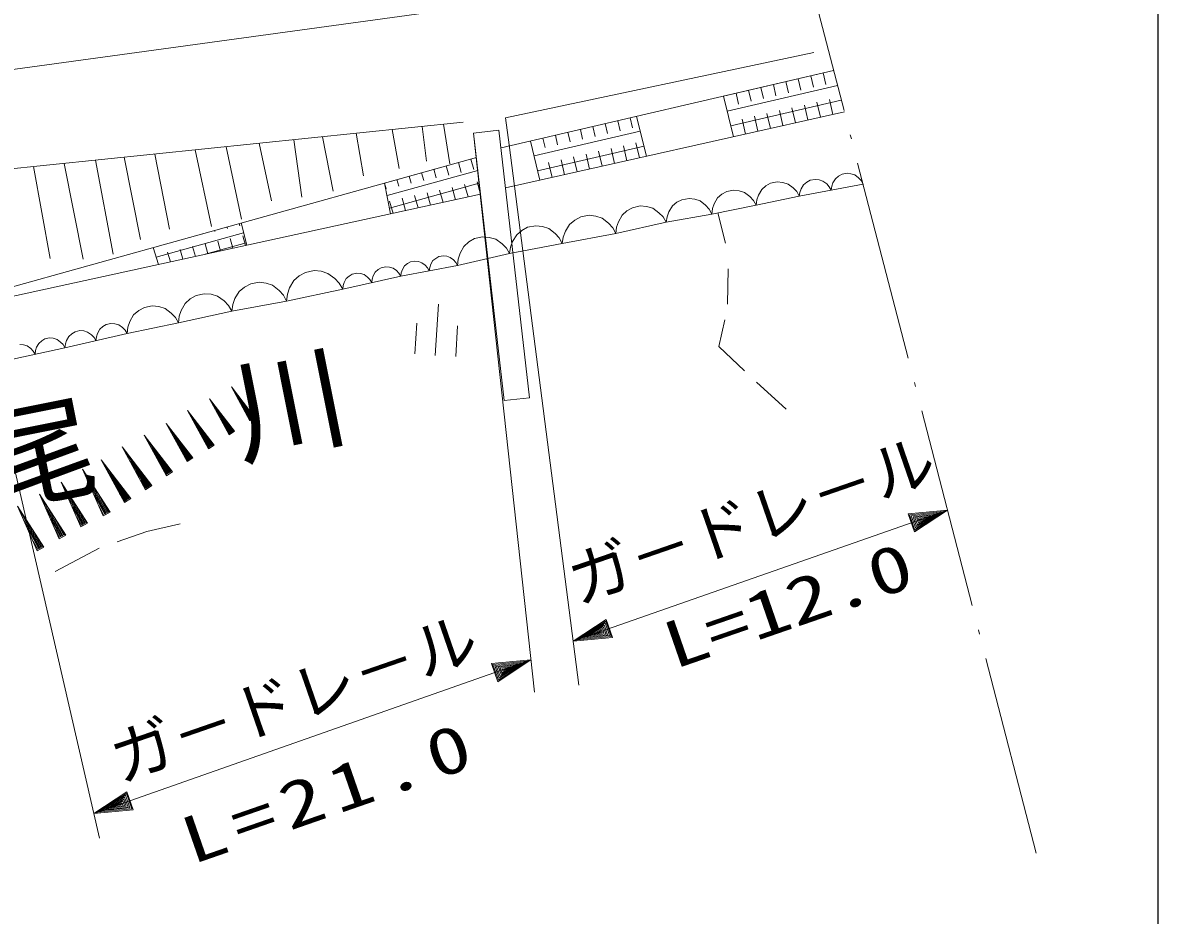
# Model space of a CAD drawing. Units: millimetres, scale not verified. Extents: x 40000 to 680000, y 20000 to 380000.
# Drawn here: x 534589 to 579000, y 264282 to 299184 of the extents above; entities that cross this region are included whole.
import ezdxf
from ezdxf.enums import TextEntityAlignment as Align

# ---------------------------------------------------------------- set-up
doc = ezdxf.new("R2010")
doc.units = ezdxf.units.MM
doc.header["$LTSCALE"] = 1000
for name, pattern in [('USER3', [1, 0.5, -0.5]), ('USER5', [10, 7.868852, -0.983607, 0.163934, -0.983607]), ('USER6', [1.2, 0.6, -0.6]), ('USER7', [0.8, 0.4, -0.4])]:
    doc.linetypes.add(name, pattern=pattern)
for name, color, linetype, lineweight in [('M-TTL-BAND', 7, 'Continuous', 25), ('S-BGD', 1, 'Continuous', 13), ('S-BGD-HTXT', 6, 'Continuous', 13), ('S-BMK', 3, 'Continuous', 13)]:
    doc.layers.add(name, color=color, linetype=linetype, lineweight=lineweight)
doc.styles.add('ＭＳ ゴシック', font='')
doc.styles.add('ＭＳ 明朝', font='')
doc.styles.get('ＭＳ ゴシック').set_extended_font_data('MS Gothic')
doc.styles.get('ＭＳ 明朝').set_extended_font_data('MS Mincho')

msp = doc.modelspace()

# ---------------------------------------------------------------- linework, layer by layer
at = {"layer": 'M-TTL-BAND'}
msp.add_line((579000, 20000), (579000, 370000), dxfattribs=at)
at = {"layer": 'S-BGD'}
for p, q in [((565529, 298015), (553476, 295464)), ((553295, 294290), (566296, 297315)), ((566297, 297315), (561999, 296315)), ((566450, 296735), (562142, 295732)), ((562387, 294727), (561999, 296315)), ((566603, 296154), (562284, 295150)), ((553474, 292723), (566723, 295701)), ((553476, 295464), (553612, 294403)), ((558989, 293963), (558589, 295522)), ((531623, 293210), (551819, 295291)), ((549308, 293480), (549040, 295005)), ((550383, 293767), (550216, 295126)), ((551290, 293672), (551050, 295212)), ((552222, 294871), (553216, 294985)), ((553216, 294985), (554410, 284521)), ((558738, 294941), (554589, 293975)), ((544315, 292214), (543836, 294468)), ((545509, 292358), (545195, 294609)), ((546727, 292597), (546314, 294724)), ((547922, 293194), (547636, 294860)), ((553417, 284407), (552222, 294871)), ((554816, 293025), (554449, 294559)), ((540325, 291115), (539750, 294047)), ((541973, 291211), (541327, 294210)), ((543144, 291498), (542542, 294335)), ((558887, 294359), (554728, 293392)), ((552331, 293915), (532313, 288341)), ((535016, 293559), (535666, 289969)), ((536957, 289945), (536212, 293683)), ((538127, 290136), (537435, 293809)), ((539202, 290709), (538556, 293924)), ((552331, 293915), (548741, 292915)), ((552389, 293412), (548837, 292423)), ((566496, 293188), (566373, 293086)), ((566633, 293262), (566496, 293188)), ((566826, 293300), (566633, 293262)), ((566982, 293281), (566826, 293300)), ((567133, 293233), (566982, 293281)), ((567281, 293119), (567133, 293233)), ((567379, 293012), (567281, 293119)), ((548977, 291709), (548741, 292915)), ((548741, 292915), (548741, 292915)), ((552446, 292909), (548934, 291931)), ((563654, 292803), (563489, 292664)), ((563840, 292907), (563654, 292803)), ((564101, 292961), (563840, 292907)), ((564313, 292939), (564101, 292961)), ((564520, 292876), (564313, 292939)), ((564723, 292724), (564520, 292876)), ((564858, 292580), (564723, 292724)), ((564961, 292398), (567453, 292877)), ((565032, 292687), (564983, 292551)), ((565127, 292847), (565032, 292687)), ((565249, 292948), (565127, 292847)), ((565387, 293023), (565249, 292948)), ((565580, 293060), (565387, 293023)), ((565735, 293041), (565580, 293060)), ((565887, 292993), (565735, 293041)), ((566035, 292879), (565887, 292993)), ((566133, 292772), (566035, 292879)), ((566207, 292638), (566133, 292772)), ((566229, 292791), (566207, 292638)), ((566278, 292926), (566229, 292791)), ((566373, 293086), (566278, 292926)), ((567453, 292877), (567379, 293012)), ((532377, 288086), (552495, 292477)), ((560371, 292265), (560174, 292161)), ((560647, 292316), (560371, 292265)), ((560869, 292287), (560647, 292316)), ((561084, 292216), (560869, 292287)), ((561763, 292332), (561632, 292107)), ((561933, 292474), (561763, 292332)), ((562124, 292580), (561933, 292474)), ((562393, 292634), (562124, 292580)), ((562610, 292609), (562393, 292634)), ((562821, 292543), (562610, 292609)), ((563029, 292386), (562821, 292543)), ((563167, 292238), (563029, 292386)), ((563272, 292051), (563167, 292238)), ((563272, 292051), (564961, 292398)), ((563299, 292259), (563272, 292051)), ((563363, 292444), (563299, 292259)), ((563489, 292664), (563363, 292444)), ((564961, 292398), (564858, 292580)), ((564983, 292551), (564961, 292398)), ((558219, 291827), (558029, 291661)), ((558434, 291952), (558219, 291827)), ((558738, 292021), (558434, 291952)), ((558986, 291998), (558738, 292021)), ((559229, 291929), (558986, 291998)), ((559469, 291755), (559229, 291929)), ((559859, 291790), (559788, 291598)), ((559997, 292018), (559859, 291790)), ((560174, 292161), (559997, 292018)), ((561294, 292051), (561084, 292216)), ((561432, 291897), (561294, 292051)), ((561536, 291704), (561432, 291897)), ((561536, 291704), (563272, 292051)), ((561566, 291918), (561536, 291704)), ((561632, 292107), (561566, 291918)), ((543354, 290482), (543130, 291353)), ((556180, 291469), (555973, 291300)), ((556412, 291593), (556180, 291469)), ((556737, 291654), (556412, 291593)), ((556998, 291622), (556737, 291654)), ((557252, 291540), (556998, 291622)), ((557499, 291347), (557252, 291540)), ((557663, 291167), (557499, 291347)), ((557787, 290940), (559754, 291380)), ((557886, 291401), (557815, 291184)), ((558029, 291661), (557886, 291401)), ((559630, 291590), (559469, 291755)), ((559754, 291380), (559630, 291590)), ((559754, 291380), (561536, 291704)), ((559788, 291598), (559754, 291380)), ((561769, 291751), (562068, 290566)), ((543230, 290966), (539809, 290013)), ((553907, 290895), (553749, 290630)), ((554110, 291061), (553907, 290895)), ((554337, 291185), (554110, 291061)), ((554656, 291246), (554337, 291185)), ((554913, 291215), (554656, 291246)), ((555163, 291135), (554913, 291215)), ((555407, 290946), (555163, 291135)), ((555569, 290769), (555407, 290946)), ((555692, 290547), (557787, 290940)), ((555812, 291031), (555730, 290804)), ((555973, 291300), (555812, 291031)), ((557787, 290940), (557663, 291167)), ((557815, 291184), (557787, 290940)), ((543330, 290578), (541636, 290106)), ((552040, 290611), (551844, 290438)), ((552262, 290742), (552040, 290611)), ((552577, 290813), (552262, 290742)), ((552834, 290791), (552577, 290813)), ((553086, 290720), (552834, 290791)), ((553335, 290541), (553086, 290720)), ((553503, 290371), (553335, 290541)), ((553632, 290154), (555692, 290547)), ((553749, 290630), (553669, 290406)), ((555692, 290547), (555569, 290769)), ((555730, 290804), (555692, 290547)), ((539899, 289728), (539688, 290395)), ((550867, 290037), (550744, 289971)), ((551039, 290069), (550867, 290037)), ((551177, 290052), (551039, 290069)), ((551312, 290008), (551177, 290052)), ((551443, 289907), (551312, 290008)), ((551596, 289691), (553632, 290154)), ((551696, 290169), (551624, 289944)), ((551844, 290438), (551696, 290169)), ((553632, 290154), (553503, 290371)), ((553669, 290406), (553632, 290154)), ((548612, 289604), (548489, 289531)), ((548788, 289643), (548612, 289604)), ((548931, 289630), (548788, 289643)), ((549071, 289590), (548931, 289630)), ((549209, 289490), (549071, 289590)), ((549374, 289274), (551596, 289691)), ((549524, 289673), (549438, 289531)), ((549633, 289763), (549524, 289673)), ((549756, 289829), (549633, 289763)), ((549928, 289861), (549756, 289829)), ((550066, 289844), (549928, 289861)), ((550201, 289800), (550066, 289844)), ((550332, 289698), (550201, 289800)), ((550419, 289603), (550332, 289698)), ((550485, 289483), (550419, 289603)), ((550505, 289619), (550485, 289483)), ((550549, 289739), (550505, 289619)), ((550634, 289881), (550549, 289739)), ((550744, 289971), (550634, 289881)), ((551530, 289811), (551443, 289907)), ((551596, 289691), (551530, 289811)), ((551624, 289944), (551596, 289691)), ((545401, 289284), (545187, 289102)), ((545642, 289421), (545401, 289284)), ((545983, 289493), (545642, 289421)), ((546259, 289465), (545983, 289493)), ((546528, 289384), (546259, 289465)), ((546794, 289187), (546528, 289384)), ((546971, 289001), (546794, 289187)), ((547106, 288765), (549374, 289274)), ((547245, 289181), (547163, 289031)), ((547355, 289277), (547245, 289181)), ((547478, 289349), (547355, 289277)), ((547654, 289388), (547478, 289349)), ((547797, 289376), (547654, 289388)), ((547937, 289336), (547797, 289376)), ((548076, 289236), (547937, 289336)), ((548168, 289141), (548076, 289236)), ((548240, 289020), (548168, 289141)), ((548256, 289160), (548240, 289020)), ((548297, 289286), (548256, 289160)), ((548379, 289435), (548297, 289286)), ((548489, 289531), (548379, 289435)), ((549302, 289395), (549209, 289490)), ((549374, 289274), (549302, 289395)), ((549395, 289410), (549374, 289274)), ((549438, 289531), (549395, 289410)), ((562172, 289557), (562146, 288185)), ((543057, 288676), (542891, 288402)), ((543269, 288848), (543057, 288676)), ((543506, 288975), (543269, 288848)), ((543838, 289036), (543506, 288975)), ((544104, 289002), (543838, 289036)), ((544363, 288916), (544104, 289002)), ((544615, 288719), (544363, 288916)), ((544782, 288534), (544615, 288719)), ((544908, 288302), (547106, 288765)), ((545024, 288815), (544943, 288574)), ((545187, 289102), (545024, 288815)), ((547106, 288765), (546971, 289001)), ((547122, 288906), (547106, 288765)), ((547163, 289031), (547122, 288906)), ((541142, 288384), (540940, 288208)), ((541369, 288516), (541142, 288384)), ((541692, 288588), (541369, 288516)), ((541954, 288564), (541692, 288588)), ((542211, 288490), (541954, 288564)), ((542465, 288306), (542211, 288490)), ((542635, 288131), (542465, 288306)), ((542766, 287909), (544908, 288302)), ((542891, 288402), (542806, 288171)), ((544908, 288302), (544782, 288534)), ((544943, 288574), (544908, 288302)), ((539125, 287927), (538928, 287760)), ((539346, 288051), (539125, 287927)), ((539658, 288116), (539346, 288051)), ((539910, 288089), (539658, 288116)), ((540156, 288014), (539910, 288089)), ((540399, 287833), (540156, 288014)), ((540560, 287662), (540399, 287833)), ((540683, 287446), (542766, 287909)), ((540788, 287934), (540713, 287704)), ((540940, 288208), (540788, 287934)), ((542766, 287909), (542635, 288131)), ((542806, 288171), (542766, 287909)), ((550849, 288174), (550724, 286178)), ((537852, 287380), (537719, 287301)), ((538040, 287423), (537852, 287380)), ((538193, 287410), (538040, 287423)), ((538344, 287367), (538193, 287410)), ((538493, 287261), (538344, 287367)), ((538670, 287030), (540683, 287446)), ((538778, 287498), (538703, 287278)), ((538928, 287760), (538778, 287498)), ((540683, 287446), (540560, 287662)), ((540713, 287704), (540683, 287446)), ((550001, 287431), (549926, 286233)), ((562043, 287564), (561810, 286529)), ((536240, 286474), (538670, 287030)), ((536388, 286920), (536300, 286759)), ((536505, 287024), (536388, 286920)), ((536637, 287102), (536505, 287024)), ((536825, 287145), (536637, 287102)), ((536978, 287132), (536825, 287145)), ((537129, 287090), (536978, 287132)), ((537278, 286983), (537129, 287090)), ((537378, 286881), (537278, 286983)), ((537472, 286903), (537455, 286752)), ((537515, 287037), (537472, 286903)), ((537602, 287198), (537515, 287037)), ((537719, 287301), (537602, 287198)), ((538593, 287159), (538493, 287261)), ((538670, 287030), (538593, 287159)), ((538703, 287278), (538670, 287030)), ((551598, 287331), (551523, 286133)), ((533903, 285965), (536240, 286474)), ((534618, 286589), (534471, 286603)), ((534762, 286547), (534618, 286589)), ((534904, 286443), (534762, 286547)), ((535131, 286493), (535089, 286364)), ((535217, 286646), (535131, 286493)), ((535331, 286744), (535217, 286646)), ((535458, 286818), (535331, 286744)), ((535640, 286857), (535458, 286818)), ((535786, 286844), (535640, 286857)), ((535930, 286801), (535786, 286844)), ((536072, 286698), (535930, 286801)), ((536167, 286599), (536072, 286698)), ((536240, 286474), (536167, 286599)), ((536257, 286625), (536240, 286474)), ((536300, 286759), (536257, 286625)), ((537455, 286752), (537378, 286881)), ((561810, 286529), (562819, 285572)), ((534998, 286345), (534904, 286443)), ((535072, 286220), (534998, 286345)), ((535089, 286364), (535072, 286220)), ((563285, 285132), (564449, 284071)), ((543669, 283749), (542753, 284942)), ((542753, 284942), (543474, 283622)), ((543557, 283707), (542833, 284820)), ((542871, 283208), (541893, 284481)), ((541893, 284481), (542663, 283073)), ((542751, 283164), (541979, 284350)), ((542994, 284517), (543532, 283691)), ((543044, 284550), (543582, 283724)), ((543607, 283740), (543261, 284271)), ((553417, 284407), (554410, 284521)), ((542072, 282668), (541034, 284020)), ((541034, 284020), (541851, 282524)), ((541946, 282621), (541125, 283881)), ((542150, 284028), (542725, 283146)), ((542204, 284063), (542778, 283181)), ((543513, 283679), (543167, 284210)), ((543325, 283905), (543485, 283660)), ((543473, 284002), (543632, 283756)), ((541240, 282165), (540202, 283517)), ((540202, 283517), (541019, 282021)), ((541114, 282118), (540293, 283378)), ((541307, 283539), (541917, 282602)), ((541364, 283576), (541974, 282639)), ((542704, 283133), (542335, 283700)), ((542805, 283199), (542436, 283765)), ((542504, 283375), (542674, 283114)), ((542661, 283478), (542832, 283216)), ((543474, 283622), (543669, 283749)), ((540442, 281624), (539343, 283056)), ((539343, 283056), (540208, 281472)), ((540308, 281574), (539439, 282909)), ((540475, 283036), (541085, 282099)), ((540532, 283073), (541142, 282136)), ((541896, 282588), (541504, 283190)), ((542003, 282658), (541611, 283259)), ((541850, 282954), (542031, 282676)), ((542663, 283073), (542871, 283208)), ((539644, 281083), (538484, 282595)), ((538484, 282595), (539397, 280922)), ((539632, 282546), (540278, 281554)), ((539692, 282585), (540338, 281594)), ((541064, 282085), (540672, 282687)), ((541171, 282155), (540779, 282757)), ((541683, 282845), (541864, 282567)), ((541851, 282524), (542072, 282668)), ((538812, 280580), (537651, 282092)), ((537651, 282092), (538565, 280420)), ((539502, 281031), (538585, 282440)), ((538789, 282057), (539470, 281010)), ((538852, 282098), (539534, 281051)), ((540255, 281540), (539840, 282177)), ((540368, 281613), (539953, 282251)), ((540851, 282342), (541032, 282064)), ((541018, 282451), (541199, 282173)), ((541019, 282021), (541240, 282165)), ((538009, 280043), (536925, 281731)), ((536925, 281731), (537736, 279896)), ((538670, 280528), (537753, 281937)), ((538020, 281595), (538702, 280548)), ((539447, 280994), (539008, 281667)), ((539566, 281072), (539128, 281745)), ((540030, 281812), (540221, 281518)), ((540207, 281927), (540398, 281633)), ((540208, 281472), (540442, 281624)), ((537126, 279615), (536096, 281219)), ((536096, 281219), (536866, 279476)), ((537856, 280001), (537018, 281559)), ((537198, 281140), (537821, 279982)), ((537268, 281178), (537891, 280020)), ((537957, 281554), (538638, 280507)), ((538615, 280491), (538176, 281164)), ((538734, 280569), (538296, 281242)), ((539209, 281282), (539411, 280971)), ((539396, 281403), (539598, 281093)), ((536272, 279147), (535242, 280750)), ((535242, 280750), (536013, 279007)), ((536980, 279575), (536183, 281056)), ((536422, 280693), (537014, 279593)), ((537795, 279967), (537394, 280712)), ((537927, 280039), (537526, 280783)), ((538377, 280779), (538579, 280468)), ((538564, 280900), (538766, 280590)), ((539397, 280922), (539644, 281083)), ((535419, 278679), (534389, 280282)), ((534389, 280282), (535160, 278539)), ((536127, 279106), (535330, 280587)), ((536355, 280657), (536947, 279557)), ((536922, 279543), (536541, 280250)), ((537047, 279611), (536667, 280318)), ((537570, 280290), (537755, 279946)), ((537777, 280401), (537962, 280057)), ((538565, 280420), (538812, 280580)), ((535273, 278638), (534477, 280119)), ((535501, 280189), (536093, 279088)), ((535568, 280225), (536160, 279124)), ((536194, 279142), (535813, 279849)), ((536708, 279849), (536884, 279523)), ((536905, 279955), (537080, 279629)), ((537736, 279896), (538009, 280043)), ((534648, 279720), (535240, 278620)), ((534715, 279756), (535307, 278656)), ((535340, 278674), (534960, 279381)), ((536068, 279075), (535688, 279782)), ((535855, 279381), (536031, 279055)), ((536052, 279487), (536227, 279160)), ((536866, 279476), (537126, 279615)), ((539447, 279289), (540744, 279586)), ((535215, 278607), (534835, 279313)), ((535002, 278913), (535177, 278586)), ((535198, 279018), (535374, 278692)), ((536013, 279007), (536272, 279147)), ((538284, 278884), (539447, 279289)), ((535160, 278539), (535419, 278679)), ((535852, 277721), (537581, 278640))]:
    msp.add_line(p, q, dxfattribs=at)
at = {"layer": 'S-BGD', "linetype": 'USER6'}
for p, q in [((566273, 295600), (565895, 297222)), ((564321, 295161), (563947, 296768)), ((564809, 295271), (564434, 296882)), ((565297, 295381), (564921, 296995)), ((565785, 295490), (565408, 297108)), ((562858, 294832), (562486, 296429)), ((563345, 294942), (562973, 296542)), ((563833, 295052), (563460, 296655)), ((558221, 293790), (557858, 295352)), ((558709, 293900), (558345, 295465)), ((556270, 293352), (555910, 294899)), ((556758, 293461), (556397, 295012)), ((557246, 293571), (556884, 295125)), ((557733, 293681), (557371, 295239)), ((555294, 293132), (554936, 294672)), ((555782, 293242), (555423, 294785))]:
    msp.add_line(p, q, dxfattribs=at)
at = {"layer": 'S-BGD', "linetype": 'USER3'}
for p, q in [((551518, 292263), (551149, 293586)), ((552007, 292370), (551631, 293720)), ((552495, 292481), (552113, 293854)), ((550050, 291943), (549704, 293183)), ((550539, 292050), (550186, 293318)), ((551028, 292157), (550668, 293452)), ((549071, 291730), (548741, 292915)), ((549560, 291836), (549223, 293049))]:
    msp.add_line(p, q, dxfattribs=at)
at = {"layer": 'S-BGD', "linetype": 'USER7'}
for p, q in [((541832, 290149), (541615, 290931)), ((542322, 290256), (542096, 291065)), ((542811, 290363), (542578, 291199)), ((543300, 290470), (543060, 291333)), ((540364, 289829), (540170, 290529)), ((540854, 289936), (540651, 290663)), ((541343, 290043), (541133, 290797))]:
    msp.add_line(p, q, dxfattribs=at)
at = {"layer": 'S-BGD-HTXT', "linetype": 'USER5'}
msp.add_line((574222, 266710), (565378, 300900), dxfattribs=at)
at = {"layer": 'S-BGD-HTXT'}
for p, q in [((552222, 294871), (554603, 273012)), ((553612, 294403), (556344, 273280)), ((531623, 293210), (537592, 267297)), ((556121, 275004), (570753, 280119)), ((570753, 280119), (569213, 279978)), ((569213, 279978), (569461, 279270)), ((569267, 279938), (570605, 280067)), ((569478, 279336), (569267, 279938)), ((569339, 279903), (570463, 280018)), ((569512, 279408), (569339, 279903)), ((569411, 279869), (570321, 279968)), ((569547, 279479), (569411, 279869)), ((569461, 279270), (570753, 280119)), ((570608, 280069), (569478, 279336)), ((569482, 279834), (570176, 279918)), ((569581, 279551), (569482, 279834)), ((570463, 280018), (569512, 279408)), ((570321, 279968), (569547, 279479)), ((569554, 279799), (570035, 279868)), ((569616, 279622), (569554, 279799)), ((570176, 279918), (569581, 279551)), ((570035, 279868), (569616, 279622)), ((569626, 279765), (569889, 279817)), ((569638, 279730), (569889, 279817)), ((569889, 279817), (569650, 279694)), ((569650, 279694), (569626, 279765)), ((557413, 275853), (556121, 275004)), ((557661, 275145), (557413, 275853)), ((556266, 275055), (557397, 275787)), ((556411, 275105), (557362, 275716)), ((556553, 275155), (557327, 275644)), ((556698, 275206), (557293, 275572)), ((556840, 275255), (557258, 275501)), ((556985, 275306), (557224, 275429)), ((557236, 275394), (556985, 275306)), ((557249, 275358), (556985, 275306)), ((557224, 275429), (557249, 275358)), ((557258, 275501), (557320, 275324)), ((557293, 275572), (557392, 275289)), ((557327, 275644), (557464, 275255)), ((557362, 275716), (557535, 275220)), ((557397, 275787), (557607, 275186)), ((556121, 275004), (557661, 275145)), ((557607, 275186), (556270, 275056)), ((557535, 275220), (556411, 275105)), ((557464, 275255), (556553, 275155)), ((557392, 275289), (556698, 275206)), ((557320, 275324), (556840, 275255)), ((537370, 268259), (554466, 274267)), ((554466, 274267), (552927, 274123)), ((552927, 274123), (553175, 273416)), ((552981, 274083), (554318, 274214)), ((553192, 273481), (552981, 274083)), ((553052, 274048), (554176, 274165)), ((553227, 273553), (553052, 274048)), ((553124, 274014), (554035, 274115)), ((553175, 273416), (554466, 274267)), ((554321, 274216), (553192, 273481)), ((553196, 273979), (553890, 274064)), ((554176, 274165), (553227, 273553)), ((554035, 274115), (553261, 273625)), ((553890, 274064), (553295, 273696)), ((553261, 273625), (553124, 274014)), ((553295, 273696), (553196, 273979)), ((553268, 273945), (553748, 274014)), ((553330, 273768), (553268, 273945)), ((553748, 274014), (553330, 273768)), ((553339, 273910), (553603, 273963)), ((553364, 273840), (553339, 273910)), ((553352, 273875), (553603, 273963)), ((553603, 273963), (553364, 273840)), ((538661, 269110), (537370, 268259)), ((537515, 268310), (538644, 269045)), ((537660, 268361), (538610, 268973)), ((537802, 268411), (538575, 268901)), ((537947, 268462), (538541, 268829)), ((538088, 268511), (538507, 268758)), ((538507, 268758), (538569, 268581)), ((538541, 268829), (538641, 268546)), ((538575, 268901), (538712, 268512)), ((538610, 268973), (538784, 268478)), ((538644, 269045), (538856, 268443)), ((538910, 268403), (538661, 269110)), ((537370, 268259), (538910, 268403)), ((538856, 268443), (537519, 268311)), ((538784, 268478), (537660, 268361)), ((538712, 268512), (537802, 268411)), ((538641, 268546), (537947, 268462)), ((538569, 268581), (538088, 268511)), ((538233, 268562), (538472, 268686)), ((538485, 268651), (538233, 268562)), ((538497, 268615), (538233, 268562)), ((538472, 268686), (538497, 268615))]:
    msp.add_line(p, q, dxfattribs=at)
at = {"layer": 'S-BMK'}
msp.add_line((564447, 301524), (525562, 296174), dxfattribs=at)

# ---------------------------------------------------------------- texts
at = {"layer": 'S-BGD', "insert": (523581, 277899), "char_height": 3299, "attachment_point": 7, "rotation": 11.3, "style": 'ＭＳ 明朝'}
msp.add_mtext('\\T2.22;亀尾川', dxfattribs=at)
at = {"layer": 'S-BGD-HTXT', "style": 'ＭＳ ゴシック'}
for p in [(556478, 275914), (538574, 268949)]:
    msp.add_text('ガ－ドレ－ル', height=1833, rotation=19.1, dxfattribs=at).set_placement(p, align=Align.BOTTOM_LEFT)
at = {"layer": 'S-BGD-HTXT', "style": 'ＭＳ ゴシック', "width": 1.35}
msp.add_text('L=12.0', height=1833, rotation=19.1, dxfattribs=at).set_placement((560229, 273369), align=Align.BOTTOM_LEFT)
at = {"layer": 'S-BGD-HTXT', "insert": (541209, 266225), "char_height": 1833, "attachment_point": 7, "rotation": 19.2, "style": 'ＭＳ ゴシック'}
msp.add_mtext('\\T1.2;\\W1.35;L=21.0', dxfattribs=at)

doc.saveas('drawing.dxf')
